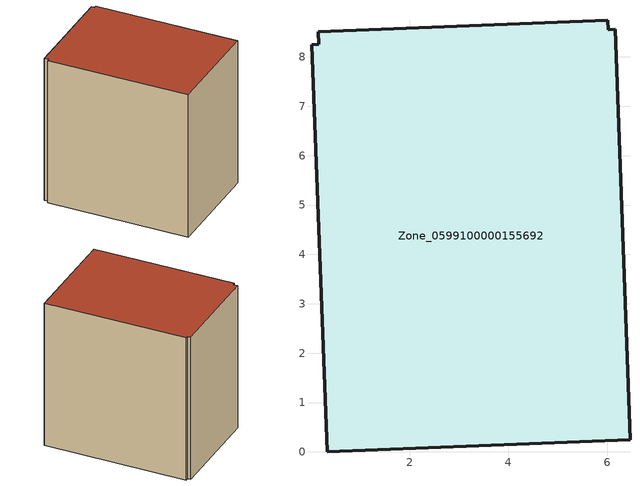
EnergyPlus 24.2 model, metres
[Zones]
Zone_0599100000155692
 floor ground (C_G): 6.01,8.75 6.02,8.55 6.17,8.56 6.46,0.25 0.33,0 0.01,8.25 0.15,8.26 0.15,8.51 z0
 wall outside (C_F): 6.01,8.75 0.15,8.51 0.15,8.26 0.01,8.25 0.33,0 6.46,0.25 6.17,8.56 6.02,8.55 6.01,8.75 z0:8.8
 roof outside (C_R): 6.02,8.55 6.01,8.75 0.15,8.51 0.15,8.26 0.01,8.25 0.33,0 6.46,0.25 6.17,8.56 z8.8
[BUILDING]
Pand.0599100000155692: North Axis=0; Terrain=City; Loads Convergence Tolerance Value=0.04; Temperature Convergence Tolerance Value=0.4; Solar Distribution=FullExterior; Maximum Number of Warmup Days=25; Minimum Number of Warmup Days=1
[Site:Location]
Rotterdam.The.Hague.AP_ZH_NLD Design_Conditions: Latitude=51.96; Longitude=4.45; Time Zone=1; Elevation=-4.5
[SITE:GROUNDTEMPERATURE:BUILDINGSURFACE]
18, 18, 18, 18, 18, 18, 18, 18, 18, 18, 18, 18
[MATERIAL] Thermal Absorptance=0.9; Solar Absorptance=0.7; Visible Absorptance=0.7
Name | Roughness | Thickness | Conductivity | Density | Specific Heat
G.TI.1946-1964 | MediumSmooth | 0.15 | 1 | 540 | 1210
F.TI.1946-1964 | Rough | 0.3 | 0.857143 | 1920 | 840
R.TI.1946-1964 | MediumRough | 0.2 | 0.277778 | 1500 | 1000
[CONSTRUCTION]
C_G: G.TI.1946-1964
C_F: F.TI.1946-1964
C_R: R.TI.1946-1964
[ZONE]
Zone_0599100000155692: Type=1; Multiplier=1; Ceiling Height=Autocalculate; Volume=Autocalculate; Floor Area=autocalculate; Part of Total Floor Area=Yes
[ZONEINFILTRATION:DESIGNFLOWRATE]
Infil_Zone_0599100000155692: Zone or ZoneList or Space or SpaceList=Zone_0599100000155692; Schedule=AlwaysOn; Design Flow Rate Calculation Method=Flow/Area; Flow Rate per Floor Area=0.003; Constant Term Coefficient=1; Temperature Term Coefficient=0; Velocity Term Coefficient=0; Velocity Squared Term Coefficient=0
[HVACTEMPLATE:ZONE:IDEALLOADSAIRSYSTEM]
Zone_0599100000155692: Maximum Heating Supply Air Temperature=50; Minimum Cooling Supply Air Temperature=13; Maximum Heating Supply Air Humidity Ratio=0.0156; Minimum Cooling Supply Air Humidity Ratio=0.0077; Heating Limit=NoLimit; Cooling Limit=NoLimit; Dehumidification Control Type=ConstantSensibleHeatRatio; Cooling Sensible Heat Ratio=0.7; Dehumidification Setpoint=60; Humidification Control Type=None; Humidification Setpoint=30; Outdoor Air Method=None; Outdoor Air Flow Rate per Person=0.00944; Outdoor Air Flow Rate per Zone Floor Area=0; Outdoor Air Flow Rate per Zone=0; Demand Controlled Ventilation Type=None; Outdoor Air Economizer Type=NoEconomizer; Heat Recovery Type=None; Sensible Heat Recovery Effectiveness=0.7; Latent Heat Recovery Effectiveness=0.65
[ZONECONTROL:THERMOSTAT]
ThermostatControl_Zone_0599100000155692: Zone or ZoneList=Zone_0599100000155692; Control Type Schedule=DualSetpointControlType; Control 1=Thermostat_Zone_0599100000155692; Temperature Difference Between Cutout And Setpoint=0
[THERMOSTATSETPOINT:DUALSETPOINT]
Thermostat_Zone_0599100000155692: Heating Setpoint Temperature Schedule=HeatingSetpoint_Zone_0599100000155692; Cooling Setpoint Temperature Schedule=CoolingSetpoint_Zone_0599100000155692
[SCHEDULE:COMPACT]
HeatingSetpoint_Zone_0599100000155692: Through: 12/31, For: AllDays, Until: 24:00, 21
CoolingSetpoint_Zone_0599100000155692: Through: 12/31, For: AllDays, Until: 24:00, 24
DualSetpointControlType: Through: 12/31, For: AllDays, Until: 24:00, 4
AlwaysOn: Through: 12/31, For: AllDays, Until: 24:00, 1
